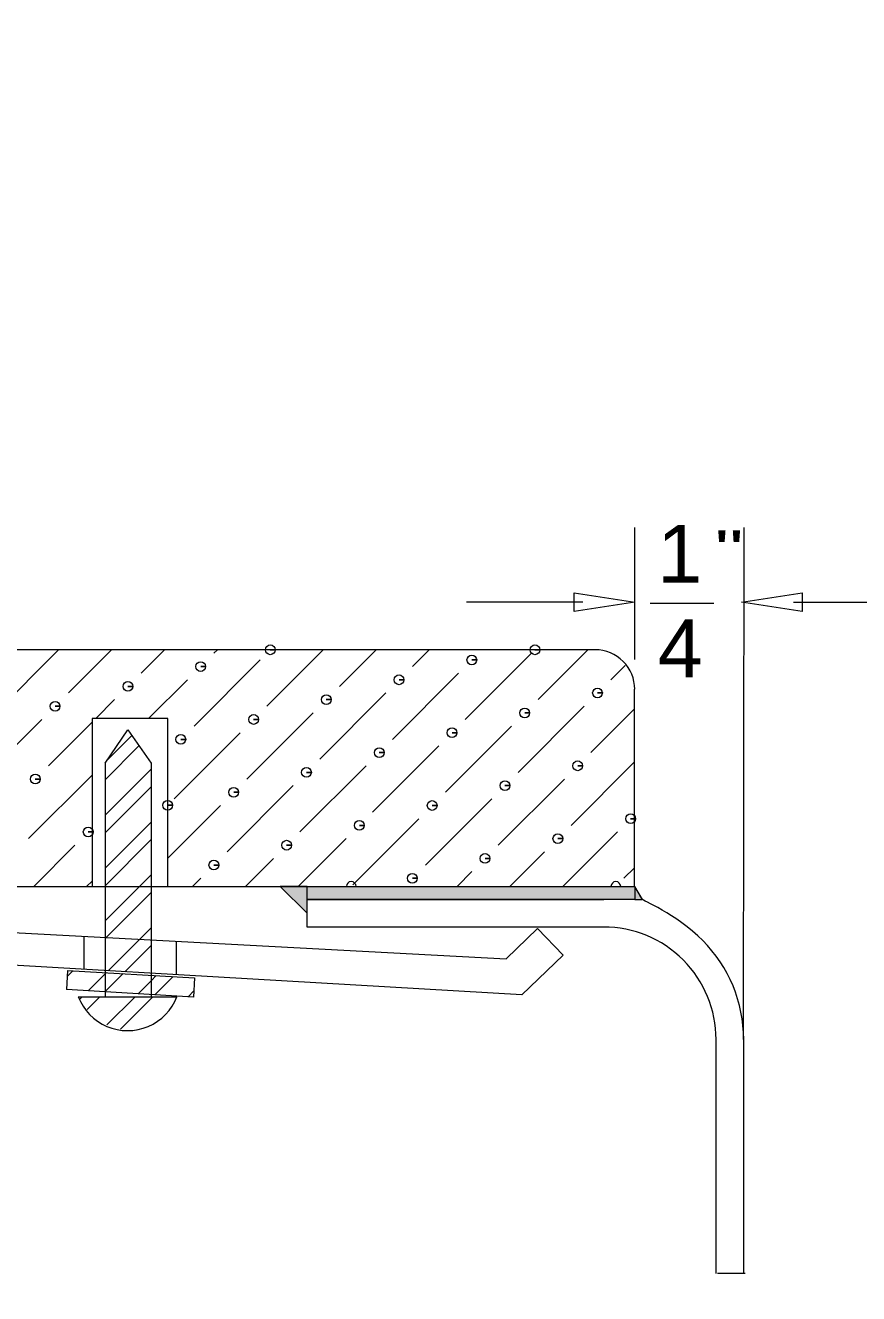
# Model space of a CAD drawing. Header units: millimetres. Extents: x 148 to 1479, y 271 to 1204.
# Drawn here: x 1004.5 to 1039.2, y 826 to 878.9 of the extents above; entities that cross this region are included whole.
import ezdxf

# ---------------------------------------------------------------- set-up
doc = ezdxf.new("R2010")
doc.units = ezdxf.units.MM
doc.linetypes.add('ACAD_ISO02W100', pattern=[15, 12, -3])
for name, color, linetype, lineweight in [('尺寸標注', 1, 'Continuous', 30), ('細實線', 1, 'Continuous', 13), ('虚线', 2, 'ACAD_ISO02W100', 30)]:
    doc.layers.add(name, color=color, linetype=linetype, lineweight=lineweight)
doc.styles.add('0', font='arial.ttf', dxfattribs={"height": 1})
doc.styles.add('DIM', font='txt.shx', dxfattribs={"width": 0.7, "bigfont": 'chineset.shx'})
doc.dimstyles.new('mm+in(开孔纸尺寸)', dxfattribs={"dimscale": 3, "dimtxt": 3.8, "dimasz": 2, "dimexe": 1.25, "dimexo": 0.625, "dimgap": 2, "dimtad": 1, "dimtxsty": 'DIM', "dimcen": 0, "dimclrd": 256, "dimclre": 256, "dimclrt": 3, "dimadec": 0, "dimazin": 0, "dimtfac": 1, "dimtmove": 0, "dimatfit": 1, "dimfxl": 1, "dimlwd": -1, "dimarcsym": 0})

# ---------------------------------------------------------------- blocks, each defined once
blk = doc.blocks.new('*D21')
at = {"layer": 'Defpoints', "color": 0}
for p in [(1063.629, 994.069), (532.329, 750.648), (1063.629, 750.648)]:
    blk.add_point(p, dxfattribs=at)
at = {"layer": '尺寸標注', "lineweight": -2}
for p, q in [((532.329, 752.523), (532.329, 997.819)), ((1063.629, 752.523), (1063.629, 997.819))]:
    blk.add_line(p, q, dxfattribs=at)
at = {"layer": '尺寸標注'}
blk.add_line((538.329, 994.069), (1057.629, 994.069), dxfattribs=at)
for points in [[(538.329, 995.069), (538.329, 993.069), (532.329, 994.069)], [(1057.629, 993.069), (1057.629, 995.069), (1063.629, 994.069)]]:
    blk.add_solid(points, dxfattribs=at)
at = {"layer": '尺寸標注', "color": 3, "insert": (798.75, 1006.719), "char_height": 11.4, "attachment_point": 5, "style": 'DIM'}
blk.add_mtext('531,3mm [20 15/16"]', dxfattribs=at)
blk = doc.blocks.new('*D22')
at = {"layer": 'Defpoints', "color": 0}
for p in [(1069.979, 1029.459), (525.979, 750.648), (1069.979, 750.648)]:
    blk.add_point(p, dxfattribs=at)
at = {"layer": '尺寸標注', "lineweight": -2}
for p, q in [((525.979, 752.523), (525.979, 1033.209)), ((1069.979, 752.523), (1069.979, 1033.209))]:
    blk.add_line(p, q, dxfattribs=at)
at = {"layer": '尺寸標注'}
blk.add_line((531.979, 1029.459), (1063.979, 1029.459), dxfattribs=at)
for points in [[(531.979, 1030.459), (531.979, 1028.459), (525.979, 1029.459)], [(1063.979, 1028.459), (1063.979, 1030.459), (1069.979, 1029.459)]]:
    blk.add_solid(points, dxfattribs=at)
at = {"layer": '尺寸標注', "color": 3, "insert": (799.318, 1041.159), "char_height": 11.4, "attachment_point": 5, "style": 'DIM'}
blk.add_mtext('544mm [21 7/16"]', dxfattribs=at)
blk = doc.blocks.new('*D23')
at = {"layer": 'Defpoints', "color": 0}
for p in [(1076.329, 1064.237), (519.629, 750.648), (1076.329, 750.648)]:
    blk.add_point(p, dxfattribs=at)
at = {"layer": '尺寸標注', "lineweight": -2}
for p, q in [((519.629, 752.523), (519.629, 1067.987)), ((1076.329, 752.523), (1076.329, 1067.987))]:
    blk.add_line(p, q, dxfattribs=at)
at = {"layer": '尺寸標注'}
blk.add_line((525.629, 1064.237), (1070.329, 1064.237), dxfattribs=at)
for points in [[(525.629, 1065.237), (525.629, 1063.237), (519.629, 1064.237)], [(1070.329, 1063.237), (1070.329, 1065.237), (1076.329, 1064.237)]]:
    blk.add_solid(points, dxfattribs=at)
at = {"layer": '尺寸標注', "color": 3, "insert": (798.923, 1076.887), "char_height": 11.4, "attachment_point": 5, "style": 'DIM'}
blk.add_mtext('556,7mm [21 15/16"]', dxfattribs=at)
blk = doc.blocks.new('*D24')
at = {"layer": 'Defpoints', "color": 0}
for p in [(797.979, 944.798), (797.979, 556.498), (1128.993, 556.498)]:
    blk.add_point(p, dxfattribs=at)
at = {"layer": '尺寸標注', "lineweight": -2}
for p, q in [((799.854, 944.798), (1132.743, 944.798)), ((799.854, 556.498), (1132.743, 556.498))]:
    blk.add_line(p, q, dxfattribs=at)
at = {"layer": '尺寸標注'}
blk.add_line((1128.993, 938.798), (1128.993, 562.498), dxfattribs=at)
for points in [[(1129.993, 938.798), (1127.993, 938.798), (1128.993, 944.798)], [(1127.993, 562.498), (1129.993, 562.498), (1128.993, 556.498)]]:
    blk.add_solid(points, dxfattribs=at)
at = {"layer": '尺寸標注', "color": 3, "insert": (1116.343, 750.648), "char_height": 11.4, "attachment_point": 5, "rotation": 90, "style": 'DIM'}
blk.add_mtext('388,3mm [15 5/16"]', dxfattribs=at)
blk = doc.blocks.new('*D25')
at = {"layer": 'Defpoints', "color": 0}
for p in [(797.979, 951.148), (797.979, 550.148), (1161.046, 550.148)]:
    blk.add_point(p, dxfattribs=at)
at = {"layer": '尺寸標注', "lineweight": -2}
for p, q in [((799.854, 951.148), (1164.796, 951.148)), ((799.854, 550.148), (1164.796, 550.148))]:
    blk.add_line(p, q, dxfattribs=at)
at = {"layer": '尺寸標注'}
blk.add_line((1161.046, 945.148), (1161.046, 556.148), dxfattribs=at)
for points in [[(1162.046, 945.148), (1160.046, 945.148), (1161.046, 951.148)], [(1160.046, 556.148), (1162.046, 556.148), (1161.046, 550.148)]]:
    blk.add_solid(points, dxfattribs=at)
at = {"layer": '尺寸標注', "color": 3, "insert": (1149.346, 746.81), "char_height": 11.4, "attachment_point": 5, "rotation": 90, "style": 'DIM'}
blk.add_mtext('401mm [15 13/16"]', dxfattribs=at)
blk = doc.blocks.new('*D26')
at = {"layer": 'Defpoints', "color": 0}
for p in [(797.979, 957.498), (797.979, 543.798), (1195.3, 543.798)]:
    blk.add_point(p, dxfattribs=at)
at = {"layer": '尺寸標注', "lineweight": -2}
for p, q in [((799.854, 957.498), (1199.05, 957.498)), ((799.854, 543.798), (1199.05, 543.798))]:
    blk.add_line(p, q, dxfattribs=at)
at = {"layer": '尺寸標注'}
blk.add_line((1195.3, 951.498), (1195.3, 549.798), dxfattribs=at)
for points in [[(1196.3, 951.498), (1194.3, 951.498), (1195.3, 957.498)], [(1194.3, 549.798), (1196.3, 549.798), (1195.3, 543.798)]]:
    blk.add_solid(points, dxfattribs=at)
at = {"layer": '尺寸標注', "color": 3, "insert": (1182.65, 751.088), "char_height": 11.4, "attachment_point": 5, "rotation": 90, "style": 'DIM'}
blk.add_mtext('413,7mm [16 5/16"]', dxfattribs=at)

msp = doc.modelspace()

# ---------------------------------------------------------------- hatches: boundary and pattern name
at = {"layer": '細實線'}
h = msp.add_hatch(color=256, dxfattribs=at)
edge = h.paths.add_edge_path()
edge.add_spline(control_points=[(1016.237, 841.904), (1016.238, 841.904), (1016.238, 841.903), (1016.238, 841.903), (1016.238, 841.903), (1016.238, 842.977), (1016.238, 843.018)], knot_values=[0.509482, 0.509482, 0.509482, 0.509482, 0.514209, 0.514209, 0.514209, 1.004727, 1.004727, 1.004727, 1.004727], degree=3, periodic=0)
edge.add_spline(control_points=[(1016.238, 843.018), (1015.867, 843.018), (1015.493, 843.018), (1015.116, 843.018)], knot_values=[0.589702, 0.589702, 0.589702, 0.589702, 0.609025, 0.609025, 0.609025, 0.609025], degree=3, periodic=0)
edge.add_spline(control_points=[(1015.116, 843.018), (1015.157, 842.978), (1016.197, 841.944), (1016.237, 841.904)], knot_values=[0.004727, 0.004727, 0.004727, 0.004727, 0.245259, 0.245259, 0.245259, 0.245259], degree=3, periodic=0)
edge.add_spline(control_points=[(1016.237, 841.904), (1016.237, 842.19), (1016.237, 842.475), (1016.237, 842.475)], knot_values=[0.502295, 0.502295, 0.502295, 0.502295, 1, 1, 1, 1], degree=3, periodic=0)
edge.add_spline(control_points=[(1029.901, 842.478), (1029.901, 842.478), (1016.238, 842.478), (1016.238, 842.478)], knot_values=[0.5, 0.5, 0.5, 0.5, 1, 1, 1, 1], degree=3, periodic=0)
edge = h.paths.add_edge_path()
edge.add_spline(control_points=[(1030.216, 842.478), (1030.191, 842.521), (1029.924, 842.976), (1029.901, 843.015)], knot_values=[0.041296, 0.041296, 0.041296, 0.041296, 0.955207, 0.955207, 0.955207, 0.955207], degree=3, periodic=0)
edge.add_spline(control_points=[(1029.901, 843.015), (1029.901, 842.994), (1029.901, 842.885), (1029.901, 842.77)], knot_values=[0.131591, 0.131591, 0.131591, 0.131591, 0.237552, 0.237552, 0.237552, 0.237552], degree=3, periodic=0)
edge.add_spline(control_points=[(1029.901, 842.77), (1029.901, 842.746), (1029.901, 842.721), (1029.901, 842.697)], knot_values=[0.10896, 0.10896, 0.10896, 0.10896, 0.131591, 0.131591, 0.131591, 0.131591], degree=3, periodic=0)
edge.add_spline(control_points=[(1029.901, 842.697), (1029.901, 842.581), (1029.901, 842.478), (1029.901, 842.478), (1029.901, 842.478), (1029.901, 842.478), (1029.901, 842.478)], knot_values=[0.99999, 0.99999, 0.99999, 0.99999, 1.10895, 1.10895, 1.10895, 1.10896, 1.10896, 1.10896, 1.10896], degree=3, periodic=0)
edge.add_spline(control_points=[(1029.901, 842.478), (1029.901, 842.478), (1030.184, 842.478), (1030.216, 842.478)], knot_values=[0.528818, 0.528818, 0.528818, 0.528818, 0.99999, 0.99999, 0.99999, 0.99999], degree=3, periodic=0)
h = msp.add_hatch(color=256, dxfattribs=at)
edge = h.paths.add_edge_path()
edge.add_spline(control_points=[(1029.901, 842.77), (1029.901, 842.885), (1029.901, 842.994), (1029.901, 843.015)], knot_values=[0.131591, 0.131591, 0.131591, 0.131591, 0.237552, 0.237552, 0.237552, 0.237552], degree=3, periodic=0)
edge.add_spline(control_points=[(1029.901, 843.015), (1029.9, 843.017), (1029.899, 843.018), (1029.899, 843.018)], knot_values=[0.00001, 0.00001, 0.00001, 0.00001, 0.041296, 0.041296, 0.041296, 0.041296], degree=3, periodic=0)
edge.add_spline(control_points=[(1029.899, 843.018), (1029.88, 843.018), (1029.678, 843.018), (1029.318, 843.018)], knot_values=[0.928845, 0.928845, 0.928845, 0.928845, 0.996374, 0.996374, 0.996374, 0.996374], degree=3, periodic=0)
edge.add_spline(control_points=[(1029.318, 843.018), (1029.318, 843.018), (1029.26, 843.018), (1029.206, 843.018)], knot_values=[0.066844, 0.066844, 0.066844, 0.066844, 0.142857, 0.142857, 0.142857, 0.142857], degree=3, periodic=0)
edge.add_spline(control_points=[(1029.206, 843.018), (1029.116, 843.018), (1029.018, 843.018), (1028.911, 843.018)], knot_values=[0.906562, 0.906562, 0.906562, 0.906562, 0.922159, 0.922159, 0.922159, 0.922159], degree=3, periodic=0)
edge.add_spline(control_points=[(1028.911, 843.018), (1027.68, 843.018), (1025.382, 843.018), (1022.491, 843.018)], knot_values=[0.726171, 0.726171, 0.726171, 0.726171, 0.906562, 0.906562, 0.906562, 0.906562], degree=3, periodic=0)
edge.add_spline(control_points=[(1022.491, 843.018), (1021.192, 843.018), (1019.773, 843.018), (1018.278, 843.018)], knot_values=[0.645122, 0.645122, 0.645122, 0.645122, 0.726171, 0.726171, 0.726171, 0.726171], degree=3, periodic=0)
edge.add_spline(control_points=[(1018.276, 843.018), (1018.275, 843.018), (1018.274, 843.018), (1018.271, 843.018)], knot_values=[0.127452, 0.127452, 0.127452, 0.127452, 0.135107, 0.135107, 0.135107, 0.135107], degree=3, periodic=0)
edge.add_spline(control_points=[(1018.271, 843.018), (1018.267, 843.018), (1018.262, 843.018), (1018.254, 843.018)], knot_values=[0.112431, 0.112431, 0.112431, 0.112431, 0.127452, 0.127452, 0.127452, 0.127452], degree=3, periodic=0)
edge.add_spline(control_points=[(1018.254, 843.018), (1018.241, 843.018), (1018.222, 843.018), (1018.202, 843.018)], knot_values=[0.083538, 0.083538, 0.083538, 0.083538, 0.112431, 0.112431, 0.112431, 0.112431], degree=3, periodic=0)
edge.add_spline(control_points=[(1018.202, 843.018), (1018.193, 843.018), (1018.183, 843.018), (1018.174, 843.018)], knot_values=[0.070163, 0.070163, 0.070163, 0.070163, 0.083538, 0.083538, 0.083538, 0.083538], degree=3, periodic=0)
edge.add_spline(control_points=[(1018.202, 843.018), (1018.092, 843.018), (1017.982, 843.018), (1017.872, 843.018)], knot_values=[0.637816, 0.637816, 0.637816, 0.637816, 0.643752, 0.643752, 0.643752, 0.643752], degree=3, periodic=0)
edge.add_spline(control_points=[(1017.872, 843.018), (1017.336, 843.018), (1016.791, 843.018), (1016.238, 843.018)], knot_values=[0.609025, 0.609025, 0.609025, 0.609025, 0.637816, 0.637816, 0.637816, 0.637816], degree=3, periodic=0)
edge.add_spline(control_points=[(1016.238, 843.018), (1016.238, 842.977), (1016.238, 841.903), (1016.238, 841.903), (1016.238, 841.903), (1016.238, 841.904), (1016.237, 841.904)], knot_values=[0.509482, 0.509482, 0.509482, 0.509482, 1, 1, 1, 1.004727, 1.004727, 1.004727, 1.004727], degree=3, periodic=0)
edge.add_spline(control_points=[(1016.238, 842.478), (1016.238, 842.478), (1029.901, 842.478), (1029.901, 842.478)], knot_values=[0.5, 0.5, 0.5, 0.5, 1, 1, 1, 1], degree=3, periodic=0)
edge.add_spline(control_points=[(1029.901, 842.478), (1029.901, 842.478), (1029.901, 842.478), (1029.901, 842.478), (1029.901, 842.478), (1029.901, 842.581), (1029.901, 842.697)], knot_values=[0.99999, 0.99999, 0.99999, 0.99999, 1, 1, 1, 1.10896, 1.10896, 1.10896, 1.10896], degree=3, periodic=0)
edge.add_spline(control_points=[(1029.901, 842.697), (1029.901, 842.721), (1029.901, 842.746), (1029.901, 842.77)], knot_values=[0.10896, 0.10896, 0.10896, 0.10896, 0.131591, 0.131591, 0.131591, 0.131591], degree=3, periodic=0)

# ---------------------------------------------------------------- linework, layer by layer
msp.add_lwpolyline([(1074.334, 647.212, 0.019289), (1074.334, 854.084, 0.390679), (975.063, 953.74, 0.021224), (620.896, 953.74, 0.390679), (521.625, 854.084, 0.019289), (521.625, 647.212, 0.390679), (620.896, 547.556, 0.021224), (975.063, 547.556, 0.390679)], format="xyb", close=True)
for points in [[(1029.902, 852.491), (1029.902, 852.491), (1029.902, 857.995), (1029.902, 857.995)], [(1034.447, 836.635), (1034.447, 836.635), (1034.463, 857.995), (1034.463, 857.995)], [(1027.736, 854.873), (1027.736, 854.873), (1022.879, 854.873), (1022.879, 854.873)], [(1036.522, 854.873), (1036.522, 854.873), (1041.379, 854.873), (1041.379, 854.873)], [(1030.545, 854.829), (1030.545, 854.829), (1033.209, 854.829), (1033.209, 854.829)], [(1028.253, 852.889), (1028.253, 852.889), (988.861, 852.889), (988.861, 852.889)], [(1003.239, 850.257), (1003.239, 850.257), (1005.868, 852.889), (1005.868, 852.889)], [(1006.275, 851.087), (1006.275, 851.087), (1008.077, 852.889), (1008.077, 852.889)], [(1009.31, 851.913), (1009.31, 851.913), (1010.285, 852.889), (1010.285, 852.889)], [(1012.345, 852.742), (1012.345, 852.742), (1012.492, 852.889), (1012.492, 852.889)], [(1014.553, 850.534), (1014.553, 850.534), (1016.908, 852.889), (1016.908, 852.889)], [(1017.589, 851.362), (1017.589, 851.362), (1019.115, 852.889), (1019.115, 852.889)], [(1020.625, 852.19), (1020.625, 852.19), (1021.322, 852.889), (1021.322, 852.889)], [(1022.833, 849.982), (1022.833, 849.982), (1025.592, 852.742), (1025.592, 852.742)], [(1025.869, 850.81), (1025.869, 850.81), (1027.946, 852.889), (1027.946, 852.889)], [(1011.519, 849.706), (1011.519, 849.706), (1014.276, 852.466), (1014.276, 852.466)], [(1028.903, 851.637), (1028.903, 851.637), (1029.503, 852.239), (1029.503, 852.239)], [(1019.796, 849.153), (1019.796, 849.153), (1022.556, 851.913), (1022.556, 851.913)], [(1009.625, 850.02), (1009.625, 850.02), (1011.242, 851.637), (1011.242, 851.637)], [(1029.899, 843.018), (1029.899, 843.018), (1029.899, 851.241), (1029.899, 851.241)], [(1007.417, 850.02), (1007.417, 850.02), (1008.206, 850.81), (1008.206, 850.81)], [(1016.762, 848.326), (1016.762, 848.326), (1019.522, 851.087), (1019.522, 851.087)], [(1013.726, 847.499), (1013.726, 847.499), (1016.485, 850.257), (1016.485, 850.257)], [(1025.04, 847.774), (1025.04, 847.774), (1027.8, 850.534), (1027.8, 850.534)], [(1028.076, 848.602), (1028.076, 848.602), (1029.898, 850.425), (1029.898, 850.425)], [(1002.411, 847.223), (1002.411, 847.223), (1005.171, 849.982), (1005.171, 849.982)], [(1005.448, 848.05), (1005.448, 848.05), (1007.262, 849.864), (1007.262, 849.864)], [(1010.425, 850.02), (1010.425, 850.02), (1007.263, 850.02), (1007.263, 850.02)], [(1007.263, 850.02), (1007.263, 850.02), (1007.263, 843.018), (1007.263, 843.018)], [(1007.808, 848.167), (1007.808, 848.167), (1008.756, 849.545), (1008.756, 849.545)], [(1008.756, 849.545), (1008.756, 849.545), (1009.727, 848.167), (1009.727, 848.167)], [(1010.425, 843.018), (1010.425, 843.018), (1010.425, 850.02), (1010.425, 850.02)], [(1022.003, 846.946), (1022.003, 846.946), (1024.763, 849.706), (1024.763, 849.706)], [(1007.881, 848.276), (1007.881, 848.276), (1008.918, 849.313), (1008.918, 849.313)], [(1010.689, 846.67), (1010.689, 846.67), (1013.449, 849.43), (1013.449, 849.43)], [(1007.804, 847.465), (1007.804, 847.465), (1009.222, 848.88), (1009.222, 848.88)], [(1018.969, 846.119), (1018.969, 846.119), (1021.727, 848.877), (1021.727, 848.877)], [(1007.808, 848.167), (1007.808, 848.167), (1007.808, 838.418), (1007.808, 838.418)], [(1009.727, 848.167), (1009.727, 848.167), (1009.727, 838.418), (1009.727, 838.418)], [(1015.933, 845.292), (1015.933, 845.292), (1018.692, 848.05), (1018.692, 848.05)], [(1027.247, 845.566), (1027.247, 845.566), (1029.898, 848.217), (1029.898, 848.217)], [(1004.618, 845.015), (1004.618, 845.015), (1007.262, 847.657), (1007.262, 847.657)], [(1007.804, 845.992), (1007.804, 845.992), (1009.726, 847.913), (1009.726, 847.913)], [(1024.212, 844.739), (1024.212, 844.739), (1026.972, 847.499), (1026.972, 847.499)], [(1007.804, 845.258), (1007.804, 845.258), (1009.726, 847.177), (1009.726, 847.177)], [(1012.898, 844.463), (1012.898, 844.463), (1015.657, 847.223), (1015.657, 847.223)], [(1010.421, 844.195), (1010.421, 844.195), (1012.622, 846.395), (1012.622, 846.395)], [(1021.176, 843.912), (1021.176, 843.912), (1023.936, 846.67), (1023.936, 846.67)], [(1018.141, 843.083), (1018.141, 843.083), (1020.9, 845.843), (1020.9, 845.843)], [(1007.804, 843.785), (1007.804, 843.785), (1009.726, 845.706), (1009.726, 845.706)], [(1007.804, 843.049), (1007.804, 843.049), (1009.726, 844.97), (1009.726, 844.97)], [(1015.868, 843.018), (1015.868, 843.018), (1017.865, 845.015), (1017.865, 845.015)], [(1026.905, 843.018), (1026.905, 843.018), (1029.178, 845.292), (1029.178, 845.292)], [(1004.83, 843.018), (1004.83, 843.018), (1006.551, 844.739), (1006.551, 844.739)], [(1024.698, 843.018), (1024.698, 843.018), (1026.143, 844.463), (1026.143, 844.463)], [(1013.66, 843.018), (1013.66, 843.018), (1014.829, 844.186), (1014.829, 844.186)], [(1029.454, 843.359), (1029.454, 843.359), (1029.898, 843.801), (1029.898, 843.801)], [(1007.037, 843.018), (1007.037, 843.018), (1007.262, 843.241), (1007.262, 843.241)], [(1009.244, 843.016), (1009.244, 843.016), (1009.726, 843.497), (1009.726, 843.497)], [(1011.452, 843.018), (1011.452, 843.018), (1011.795, 843.359), (1011.795, 843.359)], [(1022.491, 843.018), (1022.491, 843.018), (1023.107, 843.635), (1023.107, 843.635)], [(989.604, 843.018), (989.604, 843.018), (1029.901, 843.018), (1029.901, 843.018)], [(1007.806, 841.578), (1007.806, 841.578), (1009.246, 843.018), (1009.246, 843.018)], [(1007.851, 840.887), (1007.851, 840.887), (1009.726, 842.763), (1009.726, 842.763)], [(1015.112, 843.018), (1015.112, 843.018), (1016.235, 841.901), (1016.235, 841.901)], [(1016.238, 843.019), (1016.238, 843.019), (1029.901, 843.019), (1029.901, 843.019)], [(1029.899, 843.018), (1029.899, 843.018), (1030.218, 842.475), (1030.218, 842.475)], [(1029.901, 843.019), (1029.901, 843.019), (1029.901, 842.478), (1029.901, 842.478)], [(1016.237, 841.326), (1016.237, 841.326), (1016.237, 842.475), (1016.237, 842.475)], [(1029.901, 842.478), (1029.901, 842.478), (1016.238, 842.478), (1016.238, 842.478)], [(1016.238, 842.477), (1016.238, 842.477), (1028.608, 842.475), (1028.608, 842.475)], [(993.535, 841.654), (993.535, 841.654), (1024.534, 839.993), (1024.534, 839.993)], [(1009.247, 840.812), (1009.247, 840.812), (1009.726, 841.29), (1009.726, 841.29)], [(1028.607, 841.326), (1028.607, 841.326), (1016.237, 841.326), (1016.237, 841.326)], [(1024.536, 839.993), (1024.536, 839.993), (1025.851, 841.26), (1025.851, 841.26)], [(1025.851, 841.26), (1025.851, 841.26), (1026.915, 840.152), (1026.915, 840.152)], [(1006.914, 840.937), (1006.914, 840.937), (1006.914, 839.561), (1006.914, 839.561)], [(1007.806, 840.843), (1007.806, 840.843), (1007.851, 840.887), (1007.851, 840.887)], [(1007.936, 839.501), (1007.936, 839.501), (1009.247, 840.812), (1009.247, 840.812)], [(1008.631, 839.46), (1008.631, 839.46), (1009.726, 840.556), (1009.726, 840.556)], [(1010.776, 840.731), (1010.776, 840.731), (1010.776, 839.336), (1010.776, 839.336)], [(1025.194, 838.496), (1025.194, 838.496), (992.714, 840.386), (992.714, 840.386)], [(1026.915, 840.152), (1026.915, 840.152), (1025.194, 838.496), (1025.194, 838.496)], [(1006.239, 839.518), (1006.239, 839.518), (1006.192, 838.716), (1006.192, 838.716)], [(1006.225, 839.26), (1006.225, 839.26), (1006.468, 839.505), (1006.468, 839.505)], [(1006.239, 839.518), (1006.239, 839.518), (1011.544, 839.21), (1011.544, 839.21)], [(1007.099, 838.664), (1007.099, 838.664), (1007.806, 839.37), (1007.806, 839.37)], [(1007.806, 839.37), (1007.806, 839.37), (1007.86, 839.424), (1007.86, 839.424)], [(1007.806, 838.634), (1007.806, 838.634), (1008.555, 839.384), (1008.555, 839.384)], [(1009.184, 838.542), (1009.184, 838.542), (1009.726, 839.083), (1009.726, 839.083)], [(1009.727, 839.085), (1009.727, 839.085), (1009.945, 839.302), (1009.945, 839.302)], [(1009.881, 838.503), (1009.881, 838.503), (1010.642, 839.263), (1010.642, 839.263)], [(1011.544, 839.21), (1011.544, 839.21), (1011.497, 838.407), (1011.497, 838.407)], [(1011.497, 838.407), (1011.497, 838.407), (1006.192, 838.716), (1006.192, 838.716)], [(1007.795, 838.623), (1007.795, 838.623), (1007.806, 838.636), (1007.806, 838.636)], [(1011.271, 838.421), (1011.271, 838.421), (1011.512, 838.662), (1011.512, 838.662)], [(1006.689, 838.418), (1006.689, 838.418), (1010.8, 838.418), (1010.8, 838.418)], [(1006.756, 838.322), (1006.756, 838.322), (1006.853, 838.42), (1006.853, 838.42)], [(1007.058, 837.888), (1007.058, 837.888), (1007.59, 838.42), (1007.59, 838.42)], [(1007.886, 837.245), (1007.886, 837.245), (1009.062, 838.42), (1009.062, 838.42)], [(1008.448, 837.071), (1008.448, 837.071), (1009.798, 838.42), (1009.798, 838.42)], [(1033.296, 826.876), (1033.296, 826.876), (1033.296, 836.635), (1033.296, 836.635)], [(1034.447, 836.635), (1034.447, 836.635), (1034.447, 826.876), (1034.447, 826.876)], [(1034.508, 826.876), (1034.508, 826.876), (1033.359, 826.876), (1033.359, 826.876)]]:
    msp.add_open_spline(points, degree=3, dxfattribs=at)
for points, knots in [([(1029.902, 854.873), (1029.902, 854.873), (1027.376, 855.262), (1027.376, 855.262), (1027.376, 855.262), (1027.376, 855.262), (1027.376, 854.485), (1027.376, 854.485), (1027.376, 854.485), (1027.376, 854.485), (1029.902, 854.873), (1029.902, 854.873)], [0, 0, 0, 0, 0.25, 0.25, 0.25, 0.25, 0.5, 0.5, 0.5, 0.5, 1, 1, 1, 1]), ([(1034.356, 854.873), (1034.356, 854.873), (1036.882, 854.485), (1036.882, 854.485), (1036.882, 854.485), (1036.882, 854.485), (1036.882, 855.262), (1036.882, 855.262), (1036.882, 855.262), (1036.882, 855.262), (1034.356, 854.873), (1034.356, 854.873)], [0, 0, 0, 0, 0.25, 0.25, 0.25, 0.25, 0.5, 0.5, 0.5, 0.5, 1, 1, 1, 1]), ([(1014.699, 852.889), (1014.699, 852.889), (1014.902, 852.889), (1014.902, 852.889), (1014.902, 852.889), (1014.902, 853), (1014.811, 853.092), (1014.699, 853.092), (1014.699, 853.092), (1014.587, 853.092), (1014.496, 853), (1014.496, 852.889), (1014.496, 852.889), (1014.496, 852.777), (1014.587, 852.685), (1014.699, 852.685), (1014.699, 852.685), (1014.811, 852.685), (1014.902, 852.777), (1014.902, 852.889), (1014.902, 852.889), (1014.902, 852.889), (1014.699, 852.889), (1014.699, 852.889)], [0, 0, 0, 0, 0.142857, 0.142857, 0.142857, 0.142857, 0.285714, 0.285714, 0.285714, 0.285714, 0.428571, 0.428571, 0.428571, 0.428571, 0.571429, 0.571429, 0.571429, 0.571429, 0.714286, 0.714286, 0.714286, 0.714286, 1, 1, 1, 1]), ([(1025.738, 852.889), (1025.738, 852.889), (1025.942, 852.889), (1025.942, 852.889), (1025.942, 852.889), (1025.942, 853), (1025.85, 853.092), (1025.738, 853.092), (1025.738, 853.092), (1025.626, 853.092), (1025.535, 853), (1025.535, 852.889), (1025.535, 852.889), (1025.535, 852.777), (1025.626, 852.685), (1025.738, 852.685), (1025.738, 852.685), (1025.85, 852.685), (1025.942, 852.777), (1025.942, 852.889), (1025.942, 852.889), (1025.942, 852.889), (1025.738, 852.889), (1025.738, 852.889)], [0, 0, 0, 0, 0.142857, 0.142857, 0.142857, 0.142857, 0.285714, 0.285714, 0.285714, 0.285714, 0.428571, 0.428571, 0.428571, 0.428571, 0.571429, 0.571429, 0.571429, 0.571429, 0.714286, 0.714286, 0.714286, 0.714286, 1, 1, 1, 1]), ([(1029.902, 851.241), (1029.902, 851.678), (1029.729, 852.098), (1029.42, 852.406), (1029.42, 852.406), (1029.111, 852.715), (1028.692, 852.889), (1028.254, 852.889)], [0, 0, 0, 0, 0.333333, 0.333333, 0.333333, 0.333333, 1, 1, 1, 1]), ([(1011.795, 852.19), (1011.795, 852.19), (1011.998, 852.19), (1011.998, 852.19), (1011.998, 852.19), (1011.998, 852.302), (1011.907, 852.393), (1011.795, 852.393), (1011.795, 852.393), (1011.683, 852.393), (1011.591, 852.302), (1011.591, 852.19), (1011.591, 852.19), (1011.591, 852.078), (1011.683, 851.987), (1011.795, 851.987), (1011.795, 851.987), (1011.907, 851.987), (1011.998, 852.078), (1011.998, 852.19), (1011.998, 852.19), (1011.998, 852.19), (1011.795, 852.19), (1011.795, 852.19)], [0, 0, 0, 0, 0.142857, 0.142857, 0.142857, 0.142857, 0.285714, 0.285714, 0.285714, 0.285714, 0.428571, 0.428571, 0.428571, 0.428571, 0.571429, 0.571429, 0.571429, 0.571429, 0.714286, 0.714286, 0.714286, 0.714286, 1, 1, 1, 1]), ([(1023.107, 852.466), (1023.107, 852.466), (1023.31, 852.466), (1023.31, 852.466), (1023.31, 852.466), (1023.31, 852.578), (1023.219, 852.669), (1023.107, 852.669), (1023.107, 852.669), (1022.995, 852.669), (1022.904, 852.578), (1022.904, 852.466), (1022.904, 852.466), (1022.904, 852.354), (1022.995, 852.263), (1023.107, 852.263), (1023.107, 852.263), (1023.219, 852.263), (1023.31, 852.354), (1023.31, 852.466), (1023.31, 852.466), (1023.31, 852.466), (1023.107, 852.466), (1023.107, 852.466)], [0, 0, 0, 0, 0.142857, 0.142857, 0.142857, 0.142857, 0.285714, 0.285714, 0.285714, 0.285714, 0.428571, 0.428571, 0.428571, 0.428571, 0.571429, 0.571429, 0.571429, 0.571429, 0.714286, 0.714286, 0.714286, 0.714286, 1, 1, 1, 1]), ([(1020.072, 851.637), (1020.072, 851.637), (1020.275, 851.637), (1020.275, 851.637), (1020.275, 851.637), (1020.275, 851.749), (1020.184, 851.84), (1020.072, 851.84), (1020.072, 851.84), (1019.96, 851.84), (1019.869, 851.749), (1019.869, 851.637), (1019.869, 851.637), (1019.869, 851.525), (1019.96, 851.434), (1020.072, 851.434), (1020.072, 851.434), (1020.184, 851.434), (1020.275, 851.525), (1020.275, 851.637), (1020.275, 851.637), (1020.275, 851.637), (1020.072, 851.637), (1020.072, 851.637)], [0, 0, 0, 0, 0.142857, 0.142857, 0.142857, 0.142857, 0.285714, 0.285714, 0.285714, 0.285714, 0.428571, 0.428571, 0.428571, 0.428571, 0.571429, 0.571429, 0.571429, 0.571429, 0.714286, 0.714286, 0.714286, 0.714286, 1, 1, 1, 1]), ([(1008.759, 851.362), (1008.759, 851.362), (1008.962, 851.362), (1008.962, 851.362), (1008.962, 851.362), (1008.962, 851.474), (1008.87, 851.565), (1008.759, 851.565), (1008.759, 851.565), (1008.647, 851.565), (1008.555, 851.474), (1008.555, 851.362), (1008.555, 851.362), (1008.555, 851.25), (1008.647, 851.159), (1008.759, 851.159), (1008.759, 851.159), (1008.87, 851.159), (1008.962, 851.25), (1008.962, 851.362), (1008.962, 851.362), (1008.962, 851.362), (1008.759, 851.362), (1008.759, 851.362)], [0, 0, 0, 0, 0.142857, 0.142857, 0.142857, 0.142857, 0.285714, 0.285714, 0.285714, 0.285714, 0.428571, 0.428571, 0.428571, 0.428571, 0.571429, 0.571429, 0.571429, 0.571429, 0.714286, 0.714286, 0.714286, 0.714286, 1, 1, 1, 1]), ([(1028.35, 851.087), (1028.35, 851.087), (1028.553, 851.087), (1028.553, 851.087), (1028.553, 851.087), (1028.553, 851.198), (1028.462, 851.29), (1028.35, 851.29), (1028.35, 851.29), (1028.238, 851.29), (1028.147, 851.198), (1028.147, 851.087), (1028.147, 851.087), (1028.147, 850.974), (1028.238, 850.883), (1028.35, 850.883), (1028.35, 850.883), (1028.462, 850.883), (1028.553, 850.974), (1028.553, 851.087), (1028.553, 851.087), (1028.553, 851.087), (1028.35, 851.087), (1028.35, 851.087)], [0, 0, 0, 0, 0.142857, 0.142857, 0.142857, 0.142857, 0.285714, 0.285714, 0.285714, 0.285714, 0.428571, 0.428571, 0.428571, 0.428571, 0.571429, 0.571429, 0.571429, 0.571429, 0.714286, 0.714286, 0.714286, 0.714286, 1, 1, 1, 1]), ([(1005.723, 850.534), (1005.723, 850.534), (1005.926, 850.534), (1005.926, 850.534), (1005.926, 850.534), (1005.926, 850.645), (1005.835, 850.736), (1005.723, 850.736), (1005.723, 850.736), (1005.611, 850.736), (1005.52, 850.645), (1005.52, 850.534), (1005.52, 850.534), (1005.52, 850.421), (1005.611, 850.33), (1005.723, 850.33), (1005.723, 850.33), (1005.835, 850.33), (1005.926, 850.421), (1005.926, 850.534), (1005.926, 850.534), (1005.926, 850.534), (1005.723, 850.534), (1005.723, 850.534)], [0, 0, 0, 0, 0.142857, 0.142857, 0.142857, 0.142857, 0.285714, 0.285714, 0.285714, 0.285714, 0.428571, 0.428571, 0.428571, 0.428571, 0.571429, 0.571429, 0.571429, 0.571429, 0.714286, 0.714286, 0.714286, 0.714286, 1, 1, 1, 1]), ([(1017.037, 850.81), (1017.037, 850.81), (1017.24, 850.81), (1017.24, 850.81), (1017.24, 850.81), (1017.24, 850.922), (1017.148, 851.013), (1017.037, 851.013), (1017.037, 851.013), (1016.924, 851.013), (1016.833, 850.922), (1016.833, 850.81), (1016.833, 850.81), (1016.833, 850.698), (1016.924, 850.607), (1017.037, 850.607), (1017.037, 850.607), (1017.148, 850.607), (1017.24, 850.698), (1017.24, 850.81), (1017.24, 850.81), (1017.24, 850.81), (1017.037, 850.81), (1017.037, 850.81)], [0, 0, 0, 0, 0.142857, 0.142857, 0.142857, 0.142857, 0.285714, 0.285714, 0.285714, 0.285714, 0.428571, 0.428571, 0.428571, 0.428571, 0.571429, 0.571429, 0.571429, 0.571429, 0.714286, 0.714286, 0.714286, 0.714286, 1, 1, 1, 1]), ([(1014.002, 849.982), (1014.002, 849.982), (1014.205, 849.982), (1014.205, 849.982), (1014.205, 849.982), (1014.205, 850.094), (1014.114, 850.186), (1014.002, 850.186), (1014.002, 850.186), (1013.89, 850.186), (1013.798, 850.094), (1013.798, 849.982), (1013.798, 849.982), (1013.798, 849.87), (1013.89, 849.779), (1014.002, 849.779), (1014.002, 849.779), (1014.114, 849.779), (1014.205, 849.87), (1014.205, 849.982), (1014.205, 849.982), (1014.205, 849.982), (1014.002, 849.982), (1014.002, 849.982)], [0, 0, 0, 0, 0.142857, 0.142857, 0.142857, 0.142857, 0.285714, 0.285714, 0.285714, 0.285714, 0.428571, 0.428571, 0.428571, 0.428571, 0.571429, 0.571429, 0.571429, 0.571429, 0.714286, 0.714286, 0.714286, 0.714286, 1, 1, 1, 1]), ([(1025.316, 850.257), (1025.316, 850.257), (1025.519, 850.257), (1025.519, 850.257), (1025.519, 850.257), (1025.519, 850.369), (1025.428, 850.461), (1025.316, 850.461), (1025.316, 850.461), (1025.204, 850.461), (1025.112, 850.369), (1025.112, 850.257), (1025.112, 850.257), (1025.112, 850.145), (1025.204, 850.054), (1025.316, 850.054), (1025.316, 850.054), (1025.428, 850.054), (1025.519, 850.145), (1025.519, 850.257), (1025.519, 850.257), (1025.519, 850.257), (1025.316, 850.257), (1025.316, 850.257)], [0, 0, 0, 0, 0.142857, 0.142857, 0.142857, 0.142857, 0.285714, 0.285714, 0.285714, 0.285714, 0.428571, 0.428571, 0.428571, 0.428571, 0.571429, 0.571429, 0.571429, 0.571429, 0.714286, 0.714286, 0.714286, 0.714286, 1, 1, 1, 1]), ([(1022.28, 849.43), (1022.28, 849.43), (1022.483, 849.43), (1022.483, 849.43), (1022.483, 849.43), (1022.483, 849.542), (1022.391, 849.633), (1022.28, 849.633), (1022.28, 849.633), (1022.168, 849.633), (1022.076, 849.542), (1022.076, 849.43), (1022.076, 849.43), (1022.076, 849.318), (1022.168, 849.227), (1022.28, 849.227), (1022.28, 849.227), (1022.391, 849.227), (1022.483, 849.318), (1022.483, 849.43), (1022.483, 849.43), (1022.483, 849.43), (1022.28, 849.43), (1022.28, 849.43)], [0, 0, 0, 0, 0.142857, 0.142857, 0.142857, 0.142857, 0.285714, 0.285714, 0.285714, 0.285714, 0.428571, 0.428571, 0.428571, 0.428571, 0.571429, 0.571429, 0.571429, 0.571429, 0.714286, 0.714286, 0.714286, 0.714286, 1, 1, 1, 1]), ([(1010.966, 849.153), (1010.966, 849.153), (1011.169, 849.153), (1011.169, 849.153), (1011.169, 849.153), (1011.169, 849.266), (1011.077, 849.357), (1010.966, 849.357), (1010.966, 849.357), (1010.853, 849.357), (1010.762, 849.266), (1010.762, 849.153), (1010.762, 849.153), (1010.762, 849.042), (1010.853, 848.95), (1010.966, 848.95), (1010.966, 848.95), (1011.077, 848.95), (1011.169, 849.042), (1011.169, 849.153), (1011.169, 849.153), (1011.169, 849.153), (1010.966, 849.153), (1010.966, 849.153)], [0, 0, 0, 0, 0.142857, 0.142857, 0.142857, 0.142857, 0.285714, 0.285714, 0.285714, 0.285714, 0.428571, 0.428571, 0.428571, 0.428571, 0.571429, 0.571429, 0.571429, 0.571429, 0.714286, 0.714286, 0.714286, 0.714286, 1, 1, 1, 1]), ([(1019.245, 848.602), (1019.245, 848.602), (1019.449, 848.602), (1019.449, 848.602), (1019.449, 848.602), (1019.449, 848.715), (1019.357, 848.806), (1019.245, 848.806), (1019.245, 848.806), (1019.133, 848.806), (1019.042, 848.715), (1019.042, 848.602), (1019.042, 848.602), (1019.042, 848.491), (1019.133, 848.399), (1019.245, 848.399), (1019.245, 848.399), (1019.357, 848.399), (1019.449, 848.491), (1019.449, 848.602), (1019.449, 848.602), (1019.449, 848.602), (1019.245, 848.602), (1019.245, 848.602)], [0, 0, 0, 0, 0.142857, 0.142857, 0.142857, 0.142857, 0.285714, 0.285714, 0.285714, 0.285714, 0.428571, 0.428571, 0.428571, 0.428571, 0.571429, 0.571429, 0.571429, 0.571429, 0.714286, 0.714286, 0.714286, 0.714286, 1, 1, 1, 1]), ([(1016.209, 847.774), (1016.209, 847.774), (1016.412, 847.774), (1016.412, 847.774), (1016.412, 847.774), (1016.412, 847.885), (1016.321, 847.977), (1016.209, 847.977), (1016.209, 847.977), (1016.097, 847.977), (1016.006, 847.885), (1016.006, 847.774), (1016.006, 847.774), (1016.006, 847.662), (1016.097, 847.57), (1016.209, 847.57), (1016.209, 847.57), (1016.321, 847.57), (1016.412, 847.662), (1016.412, 847.774), (1016.412, 847.774), (1016.412, 847.774), (1016.209, 847.774), (1016.209, 847.774)], [0, 0, 0, 0, 0.142857, 0.142857, 0.142857, 0.142857, 0.285714, 0.285714, 0.285714, 0.285714, 0.428571, 0.428571, 0.428571, 0.428571, 0.571429, 0.571429, 0.571429, 0.571429, 0.714286, 0.714286, 0.714286, 0.714286, 1, 1, 1, 1]), ([(1027.523, 848.05), (1027.523, 848.05), (1027.726, 848.05), (1027.726, 848.05), (1027.726, 848.05), (1027.726, 848.162), (1027.635, 848.253), (1027.523, 848.253), (1027.523, 848.253), (1027.411, 848.253), (1027.32, 848.162), (1027.32, 848.05), (1027.32, 848.05), (1027.32, 847.938), (1027.411, 847.847), (1027.523, 847.847), (1027.523, 847.847), (1027.635, 847.847), (1027.726, 847.938), (1027.726, 848.05), (1027.726, 848.05), (1027.726, 848.05), (1027.523, 848.05), (1027.523, 848.05)], [0, 0, 0, 0, 0.142857, 0.142857, 0.142857, 0.142857, 0.285714, 0.285714, 0.285714, 0.285714, 0.428571, 0.428571, 0.428571, 0.428571, 0.571429, 0.571429, 0.571429, 0.571429, 0.714286, 0.714286, 0.714286, 0.714286, 1, 1, 1, 1]), ([(1004.895, 847.499), (1004.895, 847.499), (1005.099, 847.499), (1005.099, 847.499), (1005.099, 847.499), (1005.099, 847.611), (1005.007, 847.702), (1004.895, 847.702), (1004.895, 847.702), (1004.784, 847.702), (1004.692, 847.611), (1004.692, 847.499), (1004.692, 847.499), (1004.692, 847.387), (1004.784, 847.296), (1004.895, 847.296), (1004.895, 847.296), (1005.007, 847.296), (1005.099, 847.387), (1005.099, 847.499), (1005.099, 847.499), (1005.099, 847.499), (1004.895, 847.499), (1004.895, 847.499)], [0, 0, 0, 0, 0.142857, 0.142857, 0.142857, 0.142857, 0.285714, 0.285714, 0.285714, 0.285714, 0.428571, 0.428571, 0.428571, 0.428571, 0.571429, 0.571429, 0.571429, 0.571429, 0.714286, 0.714286, 0.714286, 0.714286, 1, 1, 1, 1]), ([(1013.173, 846.946), (1013.173, 846.946), (1013.376, 846.946), (1013.376, 846.946), (1013.376, 846.946), (1013.376, 847.058), (1013.285, 847.149), (1013.173, 847.149), (1013.173, 847.149), (1013.061, 847.149), (1012.97, 847.058), (1012.97, 846.946), (1012.97, 846.946), (1012.97, 846.834), (1013.061, 846.743), (1013.173, 846.743), (1013.173, 846.743), (1013.285, 846.743), (1013.376, 846.834), (1013.376, 846.946), (1013.376, 846.946), (1013.376, 846.946), (1013.173, 846.946), (1013.173, 846.946)], [0, 0, 0, 0, 0.142857, 0.142857, 0.142857, 0.142857, 0.285714, 0.285714, 0.285714, 0.285714, 0.428571, 0.428571, 0.428571, 0.428571, 0.571429, 0.571429, 0.571429, 0.571429, 0.714286, 0.714286, 0.714286, 0.714286, 1, 1, 1, 1]), ([(1024.487, 847.223), (1024.487, 847.223), (1024.69, 847.223), (1024.69, 847.223), (1024.69, 847.223), (1024.69, 847.335), (1024.599, 847.426), (1024.487, 847.426), (1024.487, 847.426), (1024.375, 847.426), (1024.284, 847.335), (1024.284, 847.223), (1024.284, 847.223), (1024.284, 847.111), (1024.375, 847.019), (1024.487, 847.019), (1024.487, 847.019), (1024.599, 847.019), (1024.69, 847.111), (1024.69, 847.223), (1024.69, 847.223), (1024.69, 847.223), (1024.487, 847.223), (1024.487, 847.223)], [0, 0, 0, 0, 0.142857, 0.142857, 0.142857, 0.142857, 0.285714, 0.285714, 0.285714, 0.285714, 0.428571, 0.428571, 0.428571, 0.428571, 0.571429, 0.571429, 0.571429, 0.571429, 0.714286, 0.714286, 0.714286, 0.714286, 1, 1, 1, 1]), ([(1010.421, 846.402), (1010.421, 846.402), (1010.624, 846.402), (1010.624, 846.402), (1010.624, 846.402), (1010.624, 846.514), (1010.533, 846.605), (1010.421, 846.605), (1010.421, 846.605), (1010.309, 846.605), (1010.218, 846.514), (1010.218, 846.402), (1010.218, 846.402), (1010.218, 846.29), (1010.309, 846.199), (1010.421, 846.199), (1010.421, 846.199), (1010.533, 846.199), (1010.624, 846.29), (1010.624, 846.402), (1010.624, 846.402), (1010.624, 846.402), (1010.421, 846.402), (1010.421, 846.402)], [0, 0, 0, 0, 0.142857, 0.142857, 0.142857, 0.142857, 0.285714, 0.285714, 0.285714, 0.285714, 0.428571, 0.428571, 0.428571, 0.428571, 0.571429, 0.571429, 0.571429, 0.571429, 0.714286, 0.714286, 0.714286, 0.714286, 1, 1, 1, 1]), ([(1021.452, 846.395), (1021.452, 846.395), (1021.656, 846.395), (1021.656, 846.395), (1021.656, 846.395), (1021.656, 846.507), (1021.565, 846.598), (1021.452, 846.598), (1021.452, 846.598), (1021.341, 846.598), (1021.25, 846.507), (1021.25, 846.395), (1021.25, 846.395), (1021.25, 846.283), (1021.341, 846.192), (1021.452, 846.192), (1021.452, 846.192), (1021.565, 846.192), (1021.656, 846.283), (1021.656, 846.395), (1021.656, 846.395), (1021.656, 846.395), (1021.452, 846.395), (1021.452, 846.395)], [0, 0, 0, 0, 0.142857, 0.142857, 0.142857, 0.142857, 0.285714, 0.285714, 0.285714, 0.285714, 0.428571, 0.428571, 0.428571, 0.428571, 0.571429, 0.571429, 0.571429, 0.571429, 0.714286, 0.714286, 0.714286, 0.714286, 1, 1, 1, 1]), ([(1029.73, 845.843), (1029.73, 845.843), (1029.934, 845.843), (1029.934, 845.843), (1029.934, 845.843), (1029.934, 845.955), (1029.843, 846.046), (1029.73, 846.046), (1029.73, 846.046), (1029.619, 846.046), (1029.528, 845.955), (1029.528, 845.843), (1029.528, 845.843), (1029.528, 845.731), (1029.619, 845.64), (1029.73, 845.64), (1029.73, 845.64), (1029.843, 845.64), (1029.934, 845.731), (1029.934, 845.843), (1029.934, 845.843), (1029.934, 845.843), (1029.73, 845.843), (1029.73, 845.843)], [0, 0, 0, 0, 0.142857, 0.142857, 0.142857, 0.142857, 0.285714, 0.285714, 0.285714, 0.285714, 0.428571, 0.428571, 0.428571, 0.428571, 0.571429, 0.571429, 0.571429, 0.571429, 0.714286, 0.714286, 0.714286, 0.714286, 1, 1, 1, 1]), ([(1007.103, 845.292), (1007.103, 845.292), (1007.306, 845.292), (1007.306, 845.292), (1007.306, 845.292), (1007.306, 845.404), (1007.215, 845.495), (1007.103, 845.495), (1007.103, 845.495), (1006.991, 845.495), (1006.899, 845.404), (1006.899, 845.292), (1006.899, 845.292), (1006.899, 845.18), (1006.991, 845.088), (1007.103, 845.088), (1007.103, 845.088), (1007.215, 845.088), (1007.306, 845.18), (1007.306, 845.292), (1007.306, 845.292), (1007.306, 845.292), (1007.103, 845.292), (1007.103, 845.292)], [0, 0, 0, 0, 0.142857, 0.142857, 0.142857, 0.142857, 0.285714, 0.285714, 0.285714, 0.285714, 0.428571, 0.428571, 0.428571, 0.428571, 0.571429, 0.571429, 0.571429, 0.571429, 0.714286, 0.714286, 0.714286, 0.714286, 1, 1, 1, 1]), ([(1018.416, 845.566), (1018.416, 845.566), (1018.62, 845.566), (1018.62, 845.566), (1018.62, 845.566), (1018.62, 845.678), (1018.528, 845.769), (1018.416, 845.769), (1018.416, 845.769), (1018.305, 845.769), (1018.213, 845.678), (1018.213, 845.566), (1018.213, 845.566), (1018.213, 845.454), (1018.305, 845.363), (1018.416, 845.363), (1018.416, 845.363), (1018.528, 845.363), (1018.62, 845.454), (1018.62, 845.566), (1018.62, 845.566), (1018.62, 845.566), (1018.416, 845.566), (1018.416, 845.566)], [0, 0, 0, 0, 0.142857, 0.142857, 0.142857, 0.142857, 0.285714, 0.285714, 0.285714, 0.285714, 0.428571, 0.428571, 0.428571, 0.428571, 0.571429, 0.571429, 0.571429, 0.571429, 0.714286, 0.714286, 0.714286, 0.714286, 1, 1, 1, 1]), ([(1015.38, 844.739), (1015.38, 844.739), (1015.583, 844.739), (1015.583, 844.739), (1015.583, 844.739), (1015.583, 844.851), (1015.492, 844.942), (1015.38, 844.942), (1015.38, 844.942), (1015.268, 844.942), (1015.177, 844.851), (1015.177, 844.739), (1015.177, 844.739), (1015.177, 844.627), (1015.268, 844.536), (1015.38, 844.536), (1015.38, 844.536), (1015.492, 844.536), (1015.583, 844.627), (1015.583, 844.739), (1015.583, 844.739), (1015.583, 844.739), (1015.38, 844.739), (1015.38, 844.739)], [0, 0, 0, 0, 0.142857, 0.142857, 0.142857, 0.142857, 0.285714, 0.285714, 0.285714, 0.285714, 0.428571, 0.428571, 0.428571, 0.428571, 0.571429, 0.571429, 0.571429, 0.571429, 0.714286, 0.714286, 0.714286, 0.714286, 1, 1, 1, 1]), ([(1026.696, 845.015), (1026.696, 845.015), (1026.899, 845.015), (1026.899, 845.015), (1026.899, 845.015), (1026.899, 845.127), (1026.808, 845.218), (1026.696, 845.218), (1026.696, 845.218), (1026.584, 845.218), (1026.493, 845.127), (1026.493, 845.015), (1026.493, 845.015), (1026.493, 844.903), (1026.584, 844.812), (1026.696, 844.812), (1026.696, 844.812), (1026.808, 844.812), (1026.899, 844.903), (1026.899, 845.015), (1026.899, 845.015), (1026.899, 845.015), (1026.696, 845.015), (1026.696, 845.015)], [0, 0, 0, 0, 0.142857, 0.142857, 0.142857, 0.142857, 0.285714, 0.285714, 0.285714, 0.285714, 0.428571, 0.428571, 0.428571, 0.428571, 0.571429, 0.571429, 0.571429, 0.571429, 0.714286, 0.714286, 0.714286, 0.714286, 1, 1, 1, 1]), ([(1023.659, 844.186), (1023.659, 844.186), (1023.863, 844.186), (1023.863, 844.186), (1023.863, 844.186), (1023.863, 844.298), (1023.772, 844.39), (1023.659, 844.39), (1023.659, 844.39), (1023.548, 844.39), (1023.456, 844.298), (1023.456, 844.186), (1023.456, 844.186), (1023.456, 844.074), (1023.548, 843.983), (1023.659, 843.983), (1023.659, 843.983), (1023.772, 843.983), (1023.863, 844.074), (1023.863, 844.186), (1023.863, 844.186), (1023.863, 844.186), (1023.659, 844.186), (1023.659, 844.186)], [0, 0, 0, 0, 0.142857, 0.142857, 0.142857, 0.142857, 0.285714, 0.285714, 0.285714, 0.285714, 0.428571, 0.428571, 0.428571, 0.428571, 0.571429, 0.571429, 0.571429, 0.571429, 0.714286, 0.714286, 0.714286, 0.714286, 1, 1, 1, 1]), ([(1012.345, 843.912), (1012.345, 843.912), (1012.549, 843.912), (1012.549, 843.912), (1012.549, 843.912), (1012.549, 844.024), (1012.457, 844.115), (1012.345, 844.115), (1012.345, 844.115), (1012.234, 844.115), (1012.142, 844.024), (1012.142, 843.912), (1012.142, 843.912), (1012.142, 843.8), (1012.234, 843.709), (1012.345, 843.709), (1012.345, 843.709), (1012.457, 843.709), (1012.549, 843.8), (1012.549, 843.912), (1012.549, 843.912), (1012.549, 843.912), (1012.345, 843.912), (1012.345, 843.912)], [0, 0, 0, 0, 0.142857, 0.142857, 0.142857, 0.142857, 0.285714, 0.285714, 0.285714, 0.285714, 0.428571, 0.428571, 0.428571, 0.428571, 0.571429, 0.571429, 0.571429, 0.571429, 0.714286, 0.714286, 0.714286, 0.714286, 1, 1, 1, 1]), ([(1018.174, 843.018), (1018.226, 843.018), (1018.278, 843.018), (1018.278, 843.018), (1018.278, 843.018), (1018.278, 843.13), (1018.187, 843.221), (1018.075, 843.221), (1018.075, 843.221), (1017.963, 843.221), (1017.872, 843.13), (1017.872, 843.018)], [0.0701633, 0.0701633, 0.0701633, 0.0701633, 0.1428571, 0.1428571, 0.1428571, 0.1428572, 0.2857143, 0.2857143, 0.2857143, 0.2857143, 0.4285714, 0.4285714, 0.4285714, 0.4285714]), ([(1020.625, 843.359), (1020.625, 843.359), (1020.828, 843.359), (1020.828, 843.359), (1020.828, 843.359), (1020.828, 843.471), (1020.737, 843.563), (1020.625, 843.563), (1020.625, 843.563), (1020.513, 843.563), (1020.422, 843.471), (1020.422, 843.359), (1020.422, 843.359), (1020.422, 843.247), (1020.513, 843.156), (1020.625, 843.156), (1020.625, 843.156), (1020.737, 843.156), (1020.828, 843.247), (1020.828, 843.359), (1020.828, 843.359), (1020.828, 843.359), (1020.625, 843.359), (1020.625, 843.359)], [0, 0, 0, 0, 0.142857, 0.142857, 0.142857, 0.142857, 0.285714, 0.285714, 0.285714, 0.285714, 0.428571, 0.428571, 0.428571, 0.428571, 0.571429, 0.571429, 0.571429, 0.571429, 0.714286, 0.714286, 0.714286, 0.714286, 1, 1, 1, 1]), ([(1029.206, 843.018), (1029.26, 843.018), (1029.318, 843.018), (1029.318, 843.018), (1029.318, 843.018), (1029.318, 843.13), (1029.226, 843.221), (1029.115, 843.221), (1029.115, 843.221), (1029.003, 843.221), (1028.911, 843.13), (1028.911, 843.018)], [0.066844, 0.066844, 0.066844, 0.066844, 0.1428571, 0.1428571, 0.1428571, 0.1428572, 0.2857143, 0.2857143, 0.2857143, 0.2857143, 0.4285714, 0.4285714, 0.4285714, 0.4285714]), ([(1016.238, 841.903), (1016.238, 841.903), (1015.115, 843.019), (1015.115, 843.019), (1015.115, 843.019), (1015.115, 843.019), (1016.238, 843.019), (1016.238, 843.019), (1016.238, 843.019), (1016.238, 843.019), (1016.238, 841.903), (1016.238, 841.903)], [0, 0, 0, 0, 0.25, 0.25, 0.25, 0.25, 0.5, 0.5, 0.5, 0.5, 1, 1, 1, 1]), ([(1029.901, 842.478), (1029.901, 842.478), (1029.901, 843.019), (1029.901, 843.019), (1029.901, 843.019), (1029.901, 843.019), (1030.219, 842.478), (1030.219, 842.478), (1030.219, 842.478), (1030.219, 842.478), (1029.901, 842.478), (1029.901, 842.478)], [0, 0, 0, 0, 0.25, 0.25, 0.25, 0.25, 0.5, 0.5, 0.5, 0.5, 1, 1, 1, 1]), ([(1034.448, 836.635), (1034.448, 838.184), (1033.832, 839.67), (1032.738, 840.765), (1032.738, 840.765), (1031.643, 841.861), (1030.156, 842.475), (1030.218, 842.475)], [0, 0, 0, 0, 0.333333, 0.333333, 0.333333, 0.333333, 1, 1, 1, 1]), ([(1033.298, 836.635), (1033.298, 837.88), (1032.803, 839.073), (1031.924, 839.952), (1031.924, 839.952), (1031.043, 840.832), (1029.85, 841.326), (1028.607, 841.326)], [0, 0, 0, 0, 0.333333, 0.333333, 0.333333, 0.333333, 1, 1, 1, 1]), ([(1006.691, 838.418), (1006.906, 837.861), (1007.336, 837.414), (1007.886, 837.18), (1007.886, 837.18), (1008.435, 836.948), (1009.056, 836.948), (1009.607, 837.18), (1009.607, 837.18), (1010.156, 837.414), (1010.587, 837.861), (1010.802, 838.418)], [0, 0, 0, 0, 0.25, 0.25, 0.25, 0.25, 0.5, 0.5, 0.5, 0.5, 1, 1, 1, 1])]:
    msp.add_open_spline(points, degree=3, knots=knots, dxfattribs=at)
at = {"layer": '虚线'}
msp.add_lwpolyline([(1067.989, 647.457, 0.019289), (1067.989, 853.839, 0.390679), (974.794, 947.395, 0.021224), (621.165, 947.395, 0.390679), (527.97, 853.839, 0.019289), (527.97, 647.457, 0.390679), (621.165, 553.901, 0.021224), (974.794, 553.901, 0.390679)], format="xyb", close=True, dxfattribs=at)
at = {"layer": '虚线', "color": 3, "linetype": 'ByBlock'}
msp.add_lwpolyline([(1061.644, 647.702, 0.019289), (1061.644, 853.594, 0.390679), (974.525, 941.051, 0.021224), (621.434, 941.051, 0.390679), (534.315, 853.594, 0.019289), (534.315, 647.702, 0.390679), (621.434, 560.245, 0.021224), (974.525, 560.245, 0.390679)], format="xyb", close=True, dxfattribs=at)

# ---------------------------------------------------------------- texts
at = {"layer": '細實線', "style": '0'}
for s, p in [('1', (1030.84, 855.688)), ('4', (1030.864, 851.743))]:
    msp.add_text(s, height=2.413, dxfattribs=at).set_placement(p)
at = {"layer": '細實線', "style": '0', "width": 1.579121}
msp.add_text('"', height=1.528, dxfattribs=at).set_placement((1033.244, 856.339))

# ---------------------------------------------------------------- dimensions: what is measured, and where the dimension line sits
at = {"layer": '尺寸標注'}
for base, p1, p2, picture, middle in [((1076.329, 1064.237), (519.629, 750.648), (1076.329, 750.648), '*D23', (798.923, 1064.237)), ((1069.979, 1029.459), (525.979, 750.648), (1069.979, 750.648), '*D22', (799.318, 1029.459)), ((1063.629, 994.069), (532.329, 750.648), (1063.629, 750.648), '*D21', (798.75, 994.069))]:
    dim = msp.add_linear_dim(base=base, p1=p1, p2=p2, dimstyle='mm+in(开孔纸尺寸)', override={"dimpost": 'mm', "dimtofl": 0}, dxfattribs=at)
    dim.commit()
    dim.dimension.update_dxf_attribs({"geometry": picture, "text_midpoint": middle, "dimtype": 160})
for base, p1, p2, picture, middle in [((1195.3, 543.798), (797.979, 957.498), (797.979, 543.798), '*D26', (1195.3, 751.088)), ((1161.046, 550.148), (797.979, 951.148), (797.979, 550.148), '*D25', (1161.046, 746.81)), ((1128.993, 556.498), (797.979, 944.798), (797.979, 556.498), '*D24', (1128.993, 750.648))]:
    dim = msp.add_linear_dim(base=base, p1=p1, p2=p2, angle=90, dimstyle='mm+in(开孔纸尺寸)', override={"dimpost": 'mm', "dimtofl": 0}, dxfattribs=at)
    dim.commit()
    dim.dimension.update_dxf_attribs({"geometry": picture, "text_midpoint": middle, "dimtype": 160})

doc.saveas('drawing.dxf')
